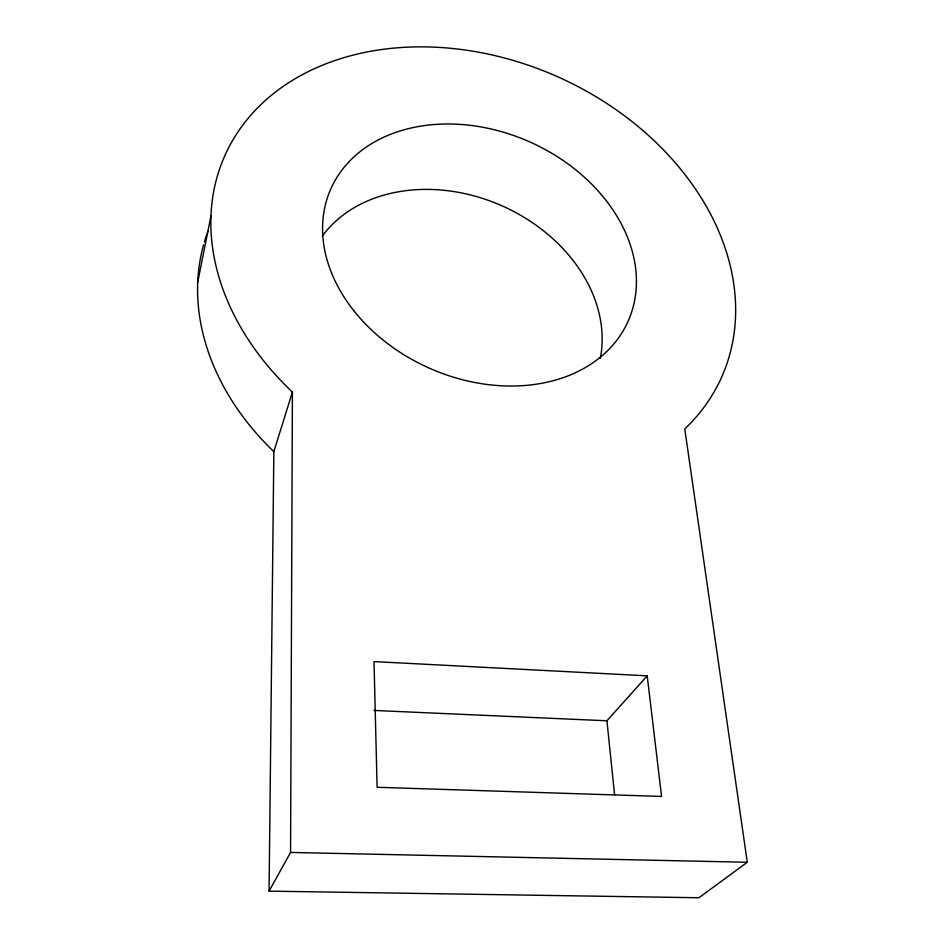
<?xml version="1.0" encoding="UTF-8"?>
<svg xmlns="http://www.w3.org/2000/svg" width="945" height="945" viewBox="0 0 945 945"><rect width="100%" height="100%" fill="white"/><g stroke="black" fill="none" stroke-linecap="round" stroke-linejoin="round"><path stroke-width="1.42" d="M269.077 891.135L290.564 852.437L292.407 392.104A271.983 207.546 24 0 1 275.609 91.925A271.983 207.546 24 0 1 637.391 125.898A271.983 207.546 24 0 1 684.759 428.947L747.282 862.265L698.91 897.75L269.077 891.135L273.849 451.627L292.407 392.104M197.718 282.224L210.948 216.051M614.604 794.981L606.938 720.787L647.207 675.84L374.007 661.583L377.114 787.279L661.559 796.434L647.207 675.84M290.564 852.437L747.282 862.265M373.972 710.439L606.938 720.787M322.21 236.203A154.177 120.995 23.8 0 1 501.382 205.537A154.177 120.995 23.8 0 1 600.311 358.297M273.849 451.627A257.678 202.762 23.8 0 1 203.565 244.826M204.356 242.062A257.678 202.762 23.8 0 1 207.959 231.301M353.773 310.657A162.694 123.771 24 0 0 623.665 329.947A162.694 123.771 24 0 0 461.03 124.468A162.694 123.771 24 0 0 353.773 310.657"/></g></svg>
